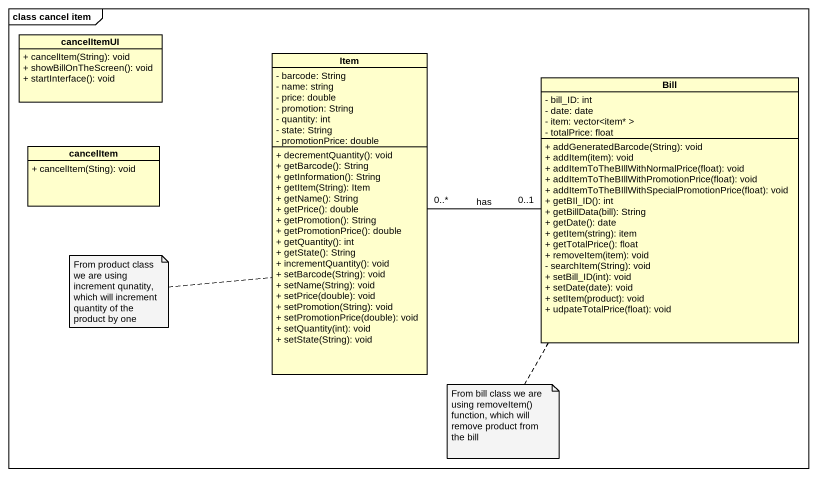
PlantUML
@startuml
mainframe class cancel item
hide circle
hide empty members
skinparam classAttributeIconSize 0
class cancelItemUI {
  + cancelItem(String): void
  + showBillOnTheScreen(): void
  + startInterface(): void
}
class Item {
  - barcode: String
  - name: string
  - price: double
  - promotion: String
  - quantity: int
  - state: String
  - promotionPrice: double
  + decrementQuantity(): void
  + getBarcode(): String
  + getInformation(): String
  + getItem(String): Item
  + getName(): String
  + getPrice(): double
  + getPromotion(): String
  + getPromotionPrice(): double
  + getQuantity(): int
  + getState(): String
  + incrementQuantity(): void
  + setBarcode(String): void
  + setName(String): void
  + setPrice(double): void
  + setPromotion(String): void
  + setPromotionPrice(double): void
  + setQuantity(int): void
  + setState(String): void
}
class Bill {
  - bill_ID: int
  - date: date
  - item: vector<item* >
  - totalPrice: float
  + addGeneratedBarcode(String): void
  + addItem(item): void
  + addItemToTheBIllWithNormalPrice(float): void
  + addItemToTheBIllWithPromotionPrice(float): void
  + addItemToTheBIllWithSpecialPromotionPrice(float): void
  + getBIl_ID(): int
  + getBillData(bill): String
  + getDate(): date
  + getItem(string): item
  + getTotalPrice(): float
  + removeItem(item): void
  - searchItem(String): void
  + setBill_ID(int): void
  + setDate(date): void
  + setItem(product): void
  + udpateTotalPrice(float): void
}
class cancelItem {
  + cancelItem(Sting): void
}
Item "0..*" -right- "0..1" Bill : has
note left of Item : From product class we are using increment qunatity, which will increment quantity of the product by one
note bottom of Bill : From bill class we are using removeItem() function, which will remove product from the bill
@enduml
